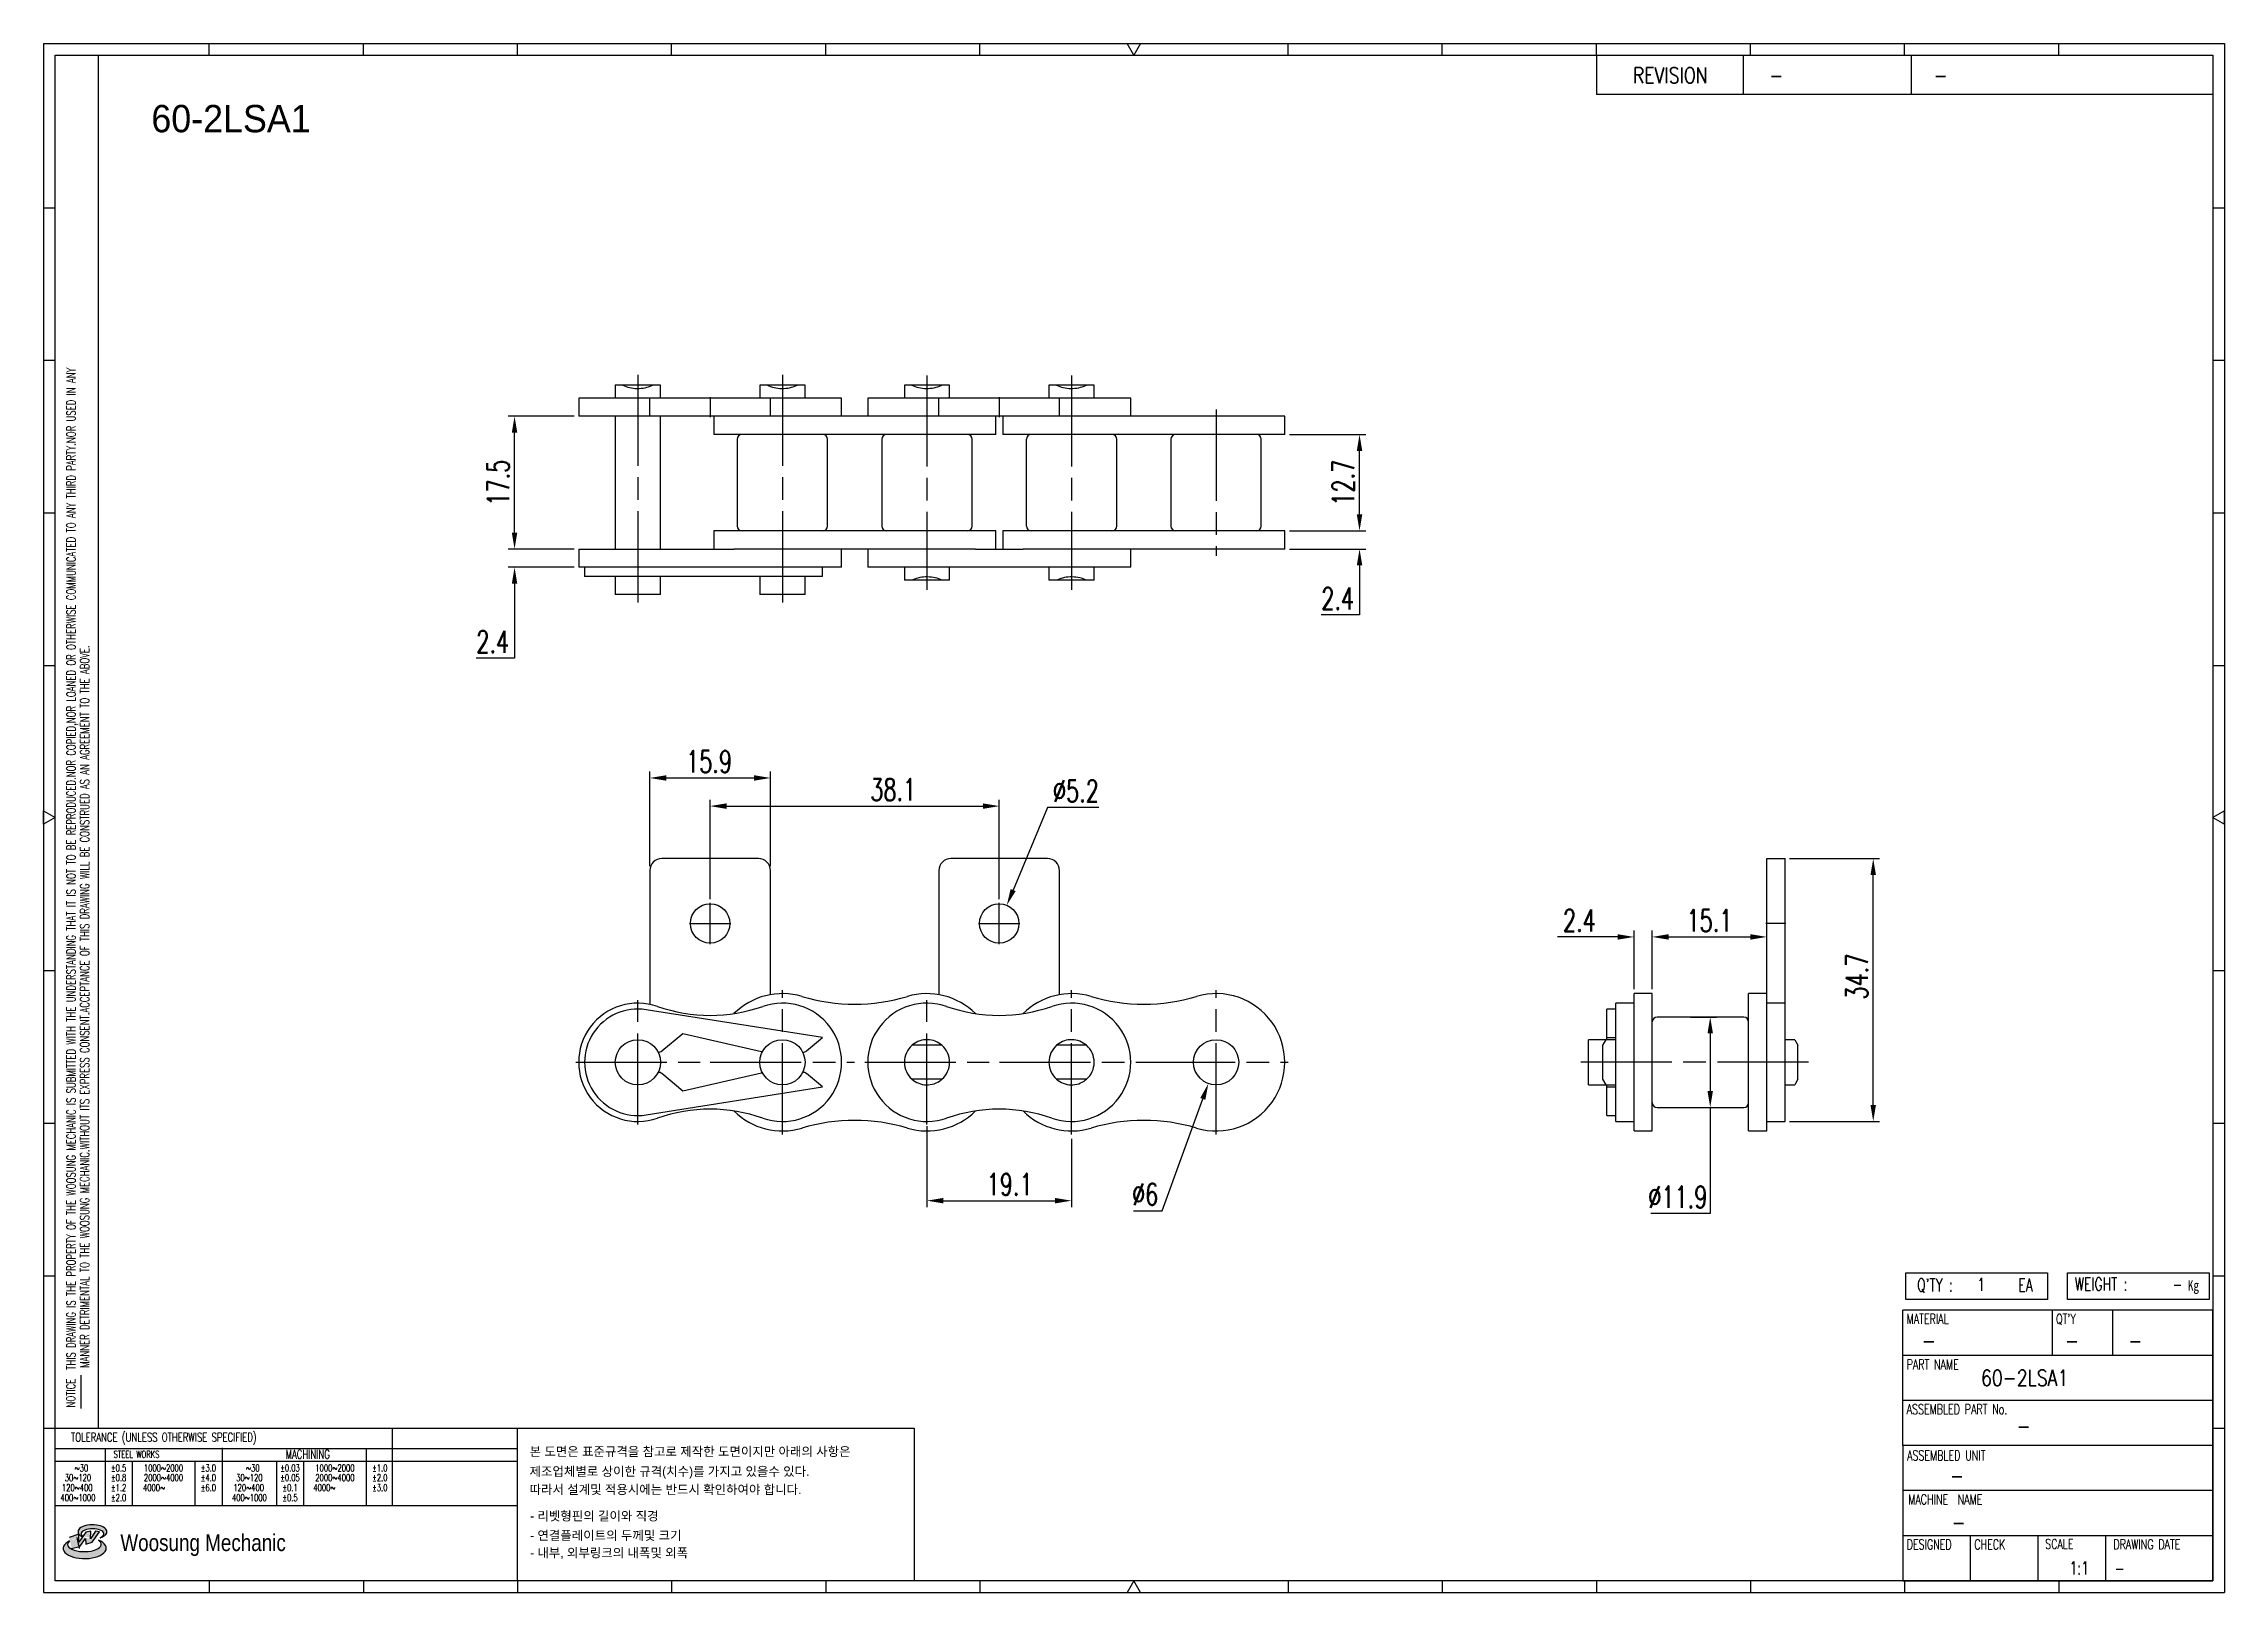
# Model space of a CAD drawing. Header units: millimetres. Extents: x 849 to 1136, y 59 to 263.
import ezdxf
from ezdxf.enums import TextEntityAlignment as Align

# ---------------------------------------------------------------- set-up
doc = ezdxf.new("R2010")
doc.units = ezdxf.units.MM
doc.linetypes.add('AM_ISO08W050', pattern=[18, 12, -1.5, 3, -1.5])
doc.layers.get('Defpoints').update_dxf_attribs({"color": 80})
doc.layers.add('CL1', color=140, linetype='AM_ISO08W050', lineweight=25)
for name, color, linetype in [('S-DIM', 7, 'Continuous'), ('TITLE', 7, 'Continuous'), ('도면레이아웃', 7, 'Continuous')]:
    doc.layers.add(name, color=color, linetype=linetype)
doc.styles.add('HAN', font='ROMANS.shx', dxfattribs={"width": 0.7, "bigfont": 'whgtxt.shx'})
doc.styles.add('HKD_ST2', font='romans.shx', dxfattribs={"width": 0.7, "height": 4, "bigfont": '@extfont2.shx'})
doc.styles.add('HSG', font='SIMPLEX.shx', dxfattribs={"width": 0.7, "bigfont": 'HSG.shx'})
doc.styles.add('MtXpl_', font='Gulim.ttf')
doc.styles.add('SLDTEXTSTYLE4', font='arial.ttf', dxfattribs={"width": 0.8})
doc.dimstyles.new('AP1.2', dxfattribs={"dimscale": 1.2, "dimtxt": 2.4, "dimasz": 1.8, "dimexe": 0.7, "dimexo": 0.5, "dimgap": 0.6, "dimtad": 1, "dimtoh": 1, "dimdec": 1, "dimrnd": 0.01, "dimzin": 9, "dimdsep": 46, "dimtxsty": 'HSG', "dimcen": 0, "dimclrd": 251, "dimclre": 251, "dimclrt": 60, "dimazin": 2, "dimtp": 1, "dimtm": 1, "dimtfac": 0.5, "dimtdec": 1, "dimtofl": 0, "dimtmove": 0, "dimatfit": 3, "dimfxl": 0, "dimtvp": 1, "dimtolj": 2, "dimlwd": -1, "dimlwe": -1, "dimarcsym": 0})

# ---------------------------------------------------------------- blocks, each defined once
blk = doc.blocks.new('MAST')
at = {"layer": '도면레이아웃'}
h = blk.add_hatch(color=10, dxfattribs=at)
h.paths.add_polyline_path([(1.544, 35.177), (1.554, 34.966), (1.779, 35.034), (2.054, 35.422), (1.908, 35.446), (1.728, 35.167), (1.741, 35.439), (1.547, 35.405), (1.292, 35.041), (1.295, 35.33), (0.943, 35.208), (1.03, 34.8), (1.336, 34.885)])
edge = h.paths.add_edge_path()
edge.add_ellipse((1.795, 35.421), major_axis=(-0.53, 0), ratio=0.487785, start_angle=122.36065, end_angle=403.39574)
edge.add_line((1.411, 35.244), (1.419, 35.261))
edge.add_ellipse((1.798, 35.344), major_axis=(-0.423, 0), ratio=0.444396, start_angle=131.58977, end_angle=386.19408, ccw=False)
edge = h.paths.add_edge_path()
edge.add_ellipse((1.512, 34.815), major_axis=(-0.793, 0), ratio=0.480113, start_angle=314.67633, end_angle=590.85213)
edge.add_ellipse((1.501, 34.958), major_axis=(-0.62, 0), ratio=0.43311, start_angle=331.7024, end_angle=574.42495, ccw=False)
at = {"color": 140}
for p, q in [((0, 90.118), (80.15, 90.118)), ((0, 90.118), (0, 33.191)), ((80.15, 90.118), (80.15, 33.191)), ((57.068, 89.693), (57.068, 88.246)), ((62.47, 89.693), (62.47, 88.246)), ((68.635, 89.693), (68.635, 88.246)), ((79.725, 88.246), (57.068, 88.246)), ((68.449, 43.961), (68.449, 44.936)), ((68.449, 44.936), (73.654, 44.936)), ((73.654, 44.936), (73.654, 43.961)), ((74.39, 43.961), (74.39, 44.936)), ((74.39, 44.936), (79.595, 44.936)), ((79.595, 44.936), (79.595, 43.961)), ((68.336, 38.59), (68.336, 43.563)), ((79.725, 43.563), (68.336, 43.563)), ((73.654, 43.961), (68.449, 43.961)), ((73.827, 43.563), (73.827, 41.905)), ((79.595, 43.961), (74.39, 43.961)), ((76.037, 43.563), (76.037, 41.905)), ((79.725, 38.59), (79.725, 43.563)), ((79.725, 41.905), (68.336, 41.905)), ((79.725, 40.248), (68.336, 40.248)), ((68.336, 38.59), (68.336, 33.616)), ((79.725, 38.59), (68.336, 38.59)), ((79.725, 33.616), (79.725, 38.59)), ((79.725, 36.932), (68.336, 36.932)), ((79.725, 35.274), (68.336, 35.274)), ((70.822, 33.616), (70.822, 35.274)), ((73.309, 33.616), (73.309, 35.274)), ((75.796, 33.616), (75.796, 35.274)), ((0, 33.191), (80.15, 33.191)), ((68.336, 33.616), (79.725, 33.616))]:
    blk.add_line(p, q, dxfattribs=at)
for p, q in [((6.089, 89.693), (6.089, 90.118)), ((11.753, 89.693), (11.753, 90.118)), ((17.418, 89.693), (17.418, 90.118)), ((23.082, 89.693), (23.082, 90.118)), ((28.746, 89.693), (28.746, 90.118)), ((34.411, 89.693), (34.411, 90.118)), ((45.739, 89.693), (45.739, 90.118)), ((51.404, 89.693), (51.404, 90.118)), ((57.068, 89.693), (57.068, 90.118)), ((62.732, 89.693), (62.732, 90.118)), ((68.397, 89.693), (68.397, 90.118)), ((74.061, 89.693), (74.061, 90.118)), ((0, 84.085), (0.425, 84.085)), ((79.725, 84.085), (80.15, 84.085)), ((0, 78.478), (0.425, 78.478)), ((79.725, 78.478), (80.15, 78.478)), ((0, 72.87), (0.425, 72.87)), ((79.725, 72.87), (80.15, 72.87)), ((0, 67.262), (0.425, 67.262)), ((79.725, 67.262), (80.15, 67.262)), ((0, 56.047), (0.425, 56.047)), ((79.725, 56.047), (80.15, 56.047)), ((0, 50.439), (0.425, 50.439)), ((79.725, 50.439), (80.15, 50.439)), ((0, 44.832), (0.425, 44.832)), ((79.725, 44.832), (80.15, 44.832)), ((1.377, 39.947), (1.377, 41.174)), ((0, 39.224), (0.425, 39.224)), ((79.725, 39.224), (80.15, 39.224)), ((6.089, 33.616), (6.089, 33.191)), ((11.753, 33.616), (11.753, 33.191)), ((17.418, 33.616), (17.418, 33.191)), ((23.082, 33.616), (23.082, 33.191)), ((28.746, 33.616), (28.746, 33.191)), ((34.411, 33.616), (34.411, 33.191)), ((45.739, 33.616), (45.739, 33.191)), ((51.404, 33.616), (51.404, 33.191)), ((57.068, 33.616), (57.068, 33.191)), ((62.732, 33.616), (62.732, 33.191)), ((68.397, 33.616), (68.397, 33.191)), ((74.061, 33.616), (74.061, 33.191))]:
    blk.add_line(p, q)
at = {"color": 2}
for p, q in [((2.017, 39.224), (2.017, 89.693)), ((0.425, 39.224), (17.418, 39.224)), ((0.425, 38.487), (17.418, 38.487)), ((2.257, 38.487), (2.257, 36.382)), ((6.557, 38.5), (6.557, 36.382)), ((11.857, 38.487), (11.857, 36.382)), ((12.816, 39.224), (12.816, 36.382)), ((17.418, 33.616), (17.418, 39.224)), ((0.425, 38.012), (17.418, 38.012)), ((3.257, 38.012), (3.257, 36.382)), ((5.557, 38.012), (5.557, 36.382)), ((8.557, 38.012), (8.557, 36.382)), ((9.557, 38.026), (9.557, 36.382)), ((0.425, 36.382), (17.418, 36.382))]:
    blk.add_line(p, q, dxfattribs=at)
for points in [[(40.075, 89.693), (39.83, 90.118), (40.32, 90.118)], [(0.425, 61.679), (0, 61.433), (0, 61.924)], [(79.725, 61.679), (80.15, 61.433), (80.15, 61.924)], [(40.075, 33.616), (39.83, 33.191), (40.32, 33.191)]]:
    blk.add_lwpolyline(points, close=True)
at = {"color": 140}
blk.add_lwpolyline([(0.425, 89.693), (79.725, 89.693), (79.725, 33.616), (0.425, 33.616)], close=True, dxfattribs=at)
at = {"layer": '도면레이아웃'}
for p, q in [((1.295, 35.33), (0.943, 35.208)), ((1.547, 35.405), (1.292, 35.041)), ((1.292, 35.041), (1.295, 35.33)), ((1.741, 35.439), (1.547, 35.405)), ((1.908, 35.446), (1.728, 35.167)), ((1.728, 35.167), (1.741, 35.439)), ((1.779, 35.034), (2.054, 35.422)), ((2.054, 35.422), (1.908, 35.446)), ((1.03, 34.8), (1.336, 34.885)), ((1.224, 35.208), (1.311, 34.8)), ((1.224, 35.208), (1.224, 35.208)), ((1.336, 34.885), (1.544, 35.177)), ((1.419, 35.261), (1.411, 35.244)), ((1.544, 35.177), (1.554, 34.966)), ((1.554, 34.966), (1.779, 35.034))]:
    blk.add_line(p, q, dxfattribs=at)
for centre, major_axis, ratio, start_param, end_param in [((1.795, 35.421), (-0.53, 0), 0.487785, 2.135596, 7.040584), ((1.798, 35.344), (-0.423, 0), 0.444396, 2.296675, 6.740358), ((1.512, 34.815), (-0.793, 0), 0.480113, 5.492138, 10.312315), ((1.501, 34.958), (-0.62, 0), 0.43311, 5.789299, 10.025607)]:
    blk.add_ellipse(centre, major_axis=major_axis, ratio=ratio, start_param=start_param, end_param=end_param, dxfattribs=at)
for s, height, style, width, p in [('REVISION', 0.5806, 'HAN', 0.8, (58.415, 88.664)), ('-', 0.581, 'HAN', 0.8, (63.426, 88.664)), ('-', 0.581, 'HAN', 0.8, (69.468, 88.664)), ("Q'TY : ", 0.4746, 'HKD_ST2', 0.7, (68.857, 44.253)), ('1', 0.475, 'HKD_ST2', 0.7, (71.071, 44.275)), ('EA', 0.4746, 'HKD_ST2', 0.7, (72.578, 44.253)), ('WEIGHT : ', 0.4746, 'HKD_ST2', 0.7, (74.65, 44.286)), ('-', 0.581, 'HAN', 0.8, (69.029, 42.157)), ('-', 0.581, 'HAN', 0.8, (74.289, 42.157)), ('-', 0.581, 'HAN', 0.8, (76.623, 42.157)), ('-', 0.581, 'HAN', 0.8, (72.515, 39.013)), ('-', 0.581, 'HAN', 0.8, (70.067, 37.189)), ('-', 0.581, 'HAN', 0.8, (70.126, 35.48)), ('1:1', 0.4746, 'HKD_ST2', 0.7, (74.458, 33.848)), ('-', 0.475, 'HKD_ST2', 0.7, (76.112, 33.837))]:
    blk.add_text(s, height=height, dxfattribs=dict(style=style, width=width)).set_placement(p)
at = {"color": 6, "style": 'HKD_ST2', "width": 0.7}
for s, p in [(' THIS DRAWING IS THE PROPERTY OF THE WOOSUNG MECHANIC IS SUBMITTED WITH THE UNDERSTANDING THAT IT IS NOT TO BE REPRODUCED.NOR COPIED,NOR LOANED OR OTHERWISE COMMUNICATED TO ANY THIRD PARTY.NOR USED IN ANY', (1.173, 41.217)), ('MANNER DETRIMENTAL TO THE WOOSUNG MECHANIC.WITHOUT ITS EXPRESS CONSENT.ACCEPTANCE OF THIS DRAWING WILL BE CONSTRUED AS AN AGREEMENT TO THE ABOVE.', (1.672, 41.447))]:
    blk.add_text(s, height=0.326266, rotation=90, dxfattribs=at).set_placement(p)
at = {"style": 'HKD_ST2', "width": 0.7}
blk.add_text('-', height=0.475, dxfattribs=at).set_placement((78.613, 44.286), align=Align.RIGHT)
at = {"color": 254, "style": 'HKD_ST2', "width": 0.7}
for s, height, p in [('MATERIAL', 0.3651, (68.474, 43.425)), ("QT'Y", 0.3651, (73.965, 43.425)), ('PART NAME', 0.3651, (68.474, 41.756)), ('ASSEMBLED PART No.', 0.36511, (68.474, 40.109)), ('ASSEMBLED UNIT', 0.36511, (68.49, 38.408)), ('MACHINE  NAME', 0.36511, (68.532, 36.794)), ('DESIGNED', 0.3651, (68.474, 35.136)), ('CHECK', 0.3651, (70.961, 35.136)), ('SCALE', 0.3651, (73.566, 35.153)), ('DRAWING DATE', 0.36511, (76.071, 35.141))]:
    blk.add_text(s, height=height, dxfattribs=at).set_placement(p, align=Align.TOP_LEFT)
at = {"style": 'HKD_ST2', "width": 0.7}
blk.add_text('NOTICE', height=0.3263, rotation=90, dxfattribs=at).set_placement((1.163, 39.988))
blk.add_text('TOLERANCE (UNLESS OTHERWISE SPECIFIED)', height=0.32627, dxfattribs=at).set_placement((4.417, 38.896), align=Align.MIDDLE_CENTER)
at = {"color": 4, "style": 'HKD_ST2', "width": 0.7}
for s, height, p in [('%%12630', 0.261, (1.389, 37.762)), ('1000%%1262000', 0.26101, (4.407, 37.762)), ('%%12630', 0.261, (7.689, 37.762)), ('1000%%1262000', 0.26101, (10.707, 37.762)), ('120%%126400', 0.26101, (1.237, 37.045)), ('30%%126120', 0.261, (1.263, 37.411)), ('4000%%126', 0.261, (4.061, 37.045)), ('2000%%1264000', 0.26101, (4.407, 37.411)), ('120%%126400', 0.26101, (7.537, 37.045)), ('30%%126120', 0.261, (7.563, 37.411)), ('4000%%126', 0.261, (10.321, 37.045)), ('2000%%1264000', 0.26101, (10.707, 37.411)), ('400%%1261000', 0.26101, (1.263, 36.67)), ('400%%1261000', 0.26101, (7.563, 36.67))]:
    blk.add_text(s, height=height, dxfattribs=at).set_placement(p, align=Align.MIDDLE_CENTER)
for s, height, p in [('%%P0.5', 0.261, (2.757, 37.762)), ('STEEL WORKS', 0.26101, (3.416, 38.268)), ('%%P3.0', 0.261, (6.057, 37.762)), ('%%P0.03', 0.261, (9.057, 37.762)), ('MACHINING', 0.3263, (9.707, 38.27)), ('%%P1.0', 0.261, (12.357, 37.762)), ('%%P0.8', 0.261, (2.757, 37.411)), ('%%P1.2', 0.261, (2.757, 37.045)), ('%%P4.0', 0.261, (6.057, 37.411)), ('%%P6.0', 0.261, (6.057, 37.045)), ('%%P0.05', 0.261, (9.057, 37.411)), ('%%P0.1', 0.261, (9.057, 37.045)), ('%%P2.0', 0.261, (12.357, 37.411)), ('%%P3.0', 0.261, (12.357, 37.045)), ('%%P2.0', 0.261, (2.757, 36.67)), ('%%P0.5', 0.261, (9.057, 36.67))]:
    blk.add_text(s, height=height, dxfattribs=at).set_placement(p, align=Align.MIDDLE)
at = {"color": 1, "style": 'SLDTEXTSTYLE4', "width": 0.8}
blk.add_text('Woosung Mechanic', height=0.61957, dxfattribs=at).set_placement((2.822, 34.711))
at = {"layer": 'TITLE', "width": 0.8}
blk.add_text('Kg', height=0.3789, dxfattribs=at).set_placement((78.807, 44.286))
blk = doc.blocks.new('*D2')
at = {"layer": 'Defpoints', "color": 0, "transparency": 16777216}
for p in [(1012.31, 198.65), (1022.16, 198.65), (1012.31, 196.25)]:
    blk.add_point(p, dxfattribs=at)
at = {"layer": 'S-DIM', "color": 251, "linetype": 'ByBlock', "transparency": 16777216}
for p, q in [((1022.16, 200.81), (1022.16, 202.97)), ((1012.91, 198.65), (1023, 198.65)), ((1012.91, 196.25), (1023, 196.25)), ((1022.16, 194.09), (1022.16, 187.57)), ((1022.16, 187.57), (1017.12, 187.57))]:
    blk.add_line(p, q, dxfattribs=at)
at = {"layer": 'S-DIM', "color": 251, "transparency": 16777216}
for points in [[(1021.8, 200.81), (1022.52, 200.81), (1022.16, 198.65)], [(1021.8, 194.09), (1022.52, 194.09), (1022.16, 196.25)]]:
    blk.add_solid(points, dxfattribs=at)
at = {"layer": 'S-DIM', "color": 60, "transparency": 16777216, "insert": (1019.28, 189.73), "char_height": 2.88, "attachment_point": 5, "style": 'HSG'}
blk.add_mtext('\\A2;2.4', dxfattribs=at)
blk = doc.blocks.new('*D3')
at = {"layer": 'Defpoints', "color": 0, "transparency": 16777216}
for p in [(1012.31, 211.35), (1022.16, 211.35), (1012.31, 198.65)]:
    blk.add_point(p, dxfattribs=at)
at = {"layer": 'S-DIM', "color": 251, "linetype": 'ByBlock', "transparency": 16777216}
for p, q in [((1012.91, 211.35), (1023, 211.35)), ((1022.16, 200.81), (1022.16, 209.19)), ((1012.91, 198.65), (1023, 198.65))]:
    blk.add_line(p, q, dxfattribs=at)
at = {"layer": 'S-DIM', "color": 251, "transparency": 16777216}
for points in [[(1021.8, 209.19), (1022.52, 209.19), (1022.16, 211.35)], [(1021.8, 200.81), (1022.52, 200.81), (1022.16, 198.65)]]:
    blk.add_solid(points, dxfattribs=at)
at = {"layer": 'S-DIM', "color": 60, "transparency": 16777216, "insert": (1020, 205), "char_height": 2.88, "attachment_point": 5, "rotation": 90, "style": 'HSG'}
blk.add_mtext('\\A2;12.7', dxfattribs=at)
blk = doc.blocks.new('*D4')
at = {"layer": 'Defpoints', "color": 0, "transparency": 16777216}
for p in [(910.81, 196.25), (919.26, 196.25), (919.26, 193.85)]:
    blk.add_point(p, dxfattribs=at)
at = {"layer": 'S-DIM', "color": 251, "linetype": 'ByBlock', "transparency": 16777216}
for p, q in [((910.81, 198.41), (910.81, 200.57)), ((918.66, 196.25), (909.97, 196.25)), ((918.66, 193.85), (909.97, 193.85)), ((910.81, 191.69), (910.81, 181.87)), ((910.81, 181.87), (905.77, 181.87))]:
    blk.add_line(p, q, dxfattribs=at)
at = {"layer": 'S-DIM', "color": 251, "transparency": 16777216}
for points in [[(910.45, 198.41), (911.17, 198.41), (910.81, 196.25)], [(910.45, 191.69), (911.17, 191.69), (910.81, 193.85)]]:
    blk.add_solid(points, dxfattribs=at)
at = {"layer": 'S-DIM', "color": 60, "transparency": 16777216, "insert": (907.93, 184.03), "char_height": 2.88, "attachment_point": 5, "style": 'HSG'}
blk.add_mtext('\\A2;2.4', dxfattribs=at)
blk = doc.blocks.new('*D5')
at = {"layer": 'Defpoints', "color": 0, "transparency": 16777216}
for p in [(910.81, 213.75), (919.26, 213.75), (919.26, 196.25)]:
    blk.add_point(p, dxfattribs=at)
at = {"layer": 'S-DIM', "color": 251, "linetype": 'ByBlock', "transparency": 16777216}
for p, q in [((918.66, 213.75), (909.97, 213.75)), ((910.81, 198.41), (910.81, 211.59)), ((918.66, 196.25), (909.97, 196.25))]:
    blk.add_line(p, q, dxfattribs=at)
at = {"layer": 'S-DIM', "color": 251, "transparency": 16777216}
for points in [[(910.45, 211.59), (911.17, 211.59), (910.81, 213.75)], [(910.45, 198.41), (911.17, 198.41), (910.81, 196.25)]]:
    blk.add_solid(points, dxfattribs=at)
at = {"layer": 'S-DIM', "color": 60, "transparency": 16777216, "insert": (908.65, 205), "char_height": 2.88, "attachment_point": 5, "rotation": 90, "style": 'HSG'}
blk.add_mtext('\\A2;17.5', dxfattribs=at)
blk = doc.blocks.new('*D6')
at = {"layer": 'Defpoints', "color": 0, "transparency": 16777216}
for p in [(944.53, 166.09), (928.63, 153.88), (944.53, 153.88)]:
    blk.add_point(p, dxfattribs=at)
at = {"layer": 'S-DIM', "color": 251, "linetype": 'ByBlock', "transparency": 16777216}
for p, q in [((928.63, 154.48), (928.63, 166.93)), ((944.53, 154.48), (944.53, 166.93)), ((930.79, 166.09), (942.37, 166.09))]:
    blk.add_line(p, q, dxfattribs=at)
at = {"layer": 'S-DIM', "color": 251, "transparency": 16777216}
for points in [[(930.79, 166.45), (930.79, 165.73), (928.63, 166.09)], [(942.37, 166.45), (942.37, 165.73), (944.53, 166.09)]]:
    blk.add_solid(points, dxfattribs=at)
at = {"layer": 'S-DIM', "color": 60, "transparency": 16777216, "insert": (936.44, 168.25), "char_height": 2.88, "attachment_point": 5, "style": 'HSG'}
blk.add_mtext('\\A2;15.9', dxfattribs=at)
blk = doc.blocks.new('*D7')
at = {"layer": 'Defpoints', "color": 0, "transparency": 16777216}
for p in [(974.68, 162.38), (936.58, 149.52), (974.68, 149.52)]:
    blk.add_point(p, dxfattribs=at)
at = {"layer": 'S-DIM', "color": 251, "linetype": 'ByBlock', "transparency": 16777216}
for p, q in [((936.58, 150.12), (936.58, 163.22)), ((938.74, 162.38), (972.52, 162.38)), ((974.68, 150.12), (974.68, 163.22))]:
    blk.add_line(p, q, dxfattribs=at)
at = {"layer": 'S-DIM', "color": 251, "transparency": 16777216}
for points in [[(938.74, 162.74), (938.74, 162.02), (936.58, 162.38)], [(972.52, 162.74), (972.52, 162.02), (974.68, 162.38)]]:
    blk.add_solid(points, dxfattribs=at)
at = {"layer": 'S-DIM', "color": 60, "transparency": 16777216, "insert": (960.71, 164.54), "char_height": 2.88, "attachment_point": 5, "style": 'HSG'}
blk.add_mtext('\\A2;38.1', dxfattribs=at)
blk = doc.blocks.new('*D8')
at = {"layer": 'Defpoints', "color": 0, "transparency": 16777216}
for p in [(975.68, 149.32), (973.68, 144.52)]:
    blk.add_point(p, dxfattribs=at)
at = {"layer": 'S-DIM', "color": 251, "linetype": 'ByBlock', "transparency": 16777216}
for p, q in [((981.04, 162.21), (976.51, 151.32)), ((987.81, 162.21), (981.04, 162.21))]:
    blk.add_line(p, q, dxfattribs=at)
at = {"layer": 'S-DIM', "color": 251, "transparency": 16777216}
blk.add_solid([(976.18, 151.45), (976.84, 151.18), (975.68, 149.32)], dxfattribs=at)
at = {"layer": 'S-DIM', "color": 60, "transparency": 16777216, "insert": (984.78, 164.37), "char_height": 2.88, "attachment_point": 5, "style": 'HSG'}
blk.add_mtext('\\A2;∅5.2', dxfattribs=at)
blk = doc.blocks.new('*D9')
at = {"layer": 'Defpoints', "color": 0, "transparency": 16777216}
for p in [(965.16, 120.82), (984.21, 119.12), (984.21, 110.38)]:
    blk.add_point(p, dxfattribs=at)
at = {"layer": 'S-DIM', "color": 251, "linetype": 'ByBlock', "transparency": 16777216}
for p, q in [((965.16, 120.22), (965.16, 109.54)), ((984.21, 118.52), (984.21, 109.54)), ((967.32, 110.38), (982.05, 110.38))]:
    blk.add_line(p, q, dxfattribs=at)
at = {"layer": 'S-DIM', "color": 251, "transparency": 16777216}
for points in [[(967.32, 110.74), (967.32, 110.02), (965.16, 110.38)], [(982.05, 110.74), (982.05, 110.02), (984.21, 110.38)]]:
    blk.add_solid(points, dxfattribs=at)
at = {"layer": 'S-DIM', "color": 60, "transparency": 16777216, "insert": (976.05, 112.54), "char_height": 2.88, "attachment_point": 5, "style": 'HSG'}
blk.add_mtext('\\A2;19.1', dxfattribs=at)
blk = doc.blocks.new('*D10')
at = {"layer": 'Defpoints', "color": 0, "transparency": 16777216}
for p in [(1004.27, 131.42), (1002.24, 125.82)]:
    blk.add_point(p, dxfattribs=at)
at = {"layer": 'S-DIM', "color": 251, "linetype": 'ByBlock', "transparency": 16777216}
for p, q in [((996.16, 109.06), (1001.5, 123.79)), ((992.37, 109.06), (996.16, 109.06))]:
    blk.add_line(p, q, dxfattribs=at)
at = {"layer": 'S-DIM', "color": 251, "transparency": 16777216}
blk.add_solid([(1001.17, 123.91), (1001.84, 123.67), (1002.24, 125.82)], dxfattribs=at)
at = {"layer": 'S-DIM', "color": 60, "transparency": 16777216, "insert": (993.91, 111.22), "char_height": 2.88, "attachment_point": 5, "style": 'HSG'}
blk.add_mtext('\\A2;∅6', dxfattribs=at)
blk = doc.blocks.new('*D11')
at = {"layer": 'Defpoints', "color": 0, "transparency": 16777216}
for p in [(1065.16, 134.58), (1065.16, 122.67), (1068.37, 122.67)]:
    blk.add_point(p, dxfattribs=at)
at = {"layer": 'S-DIM', "color": 251, "linetype": 'ByBlock', "transparency": 16777216}
for p, q in [((1065.76, 134.58), (1069.21, 134.58)), ((1068.37, 132.42), (1068.37, 124.83)), ((1065.76, 122.67), (1069.21, 122.67)), ((1068.37, 122.67), (1068.37, 108.7)), ((1068.37, 108.7), (1060.54, 108.7))]:
    blk.add_line(p, q, dxfattribs=at)
at = {"layer": 'S-DIM', "color": 251, "transparency": 16777216}
for points in [[(1068.01, 132.42), (1068.73, 132.42), (1068.37, 134.58)], [(1068.01, 124.83), (1068.73, 124.83), (1068.37, 122.67)]]:
    blk.add_solid(points, dxfattribs=at)
at = {"layer": 'S-DIM', "color": 60, "transparency": 16777216, "insert": (1064.1, 110.86), "char_height": 2.88, "attachment_point": 5, "style": 'HSG'}
blk.add_mtext('\\A2;%%c11.9', dxfattribs=at)
blk = doc.blocks.new('*D12')
at = {"layer": 'Defpoints', "color": 0, "transparency": 16777216}
for p in [(1060.73, 145.14), (1058.33, 137.67), (1060.73, 137.67)]:
    blk.add_point(p, dxfattribs=at)
at = {"layer": 'S-DIM', "color": 251, "linetype": 'ByBlock', "transparency": 16777216}
for p, q in [((1056.17, 145.14), (1048.25, 145.14)), ((1058.33, 138.27), (1058.33, 145.98)), ((1060.73, 138.27), (1060.73, 145.98)), ((1062.89, 145.14), (1065.05, 145.14))]:
    blk.add_line(p, q, dxfattribs=at)
at = {"layer": 'S-DIM', "color": 251, "transparency": 16777216}
for points in [[(1056.17, 145.5), (1056.17, 144.78), (1058.33, 145.14)], [(1062.89, 145.5), (1062.89, 144.78), (1060.73, 145.14)]]:
    blk.add_solid(points, dxfattribs=at)
at = {"layer": 'S-DIM', "color": 60, "transparency": 16777216, "insert": (1051.13, 147.3), "char_height": 2.88, "attachment_point": 5, "style": 'HSG'}
blk.add_mtext('\\A2;2.4', dxfattribs=at)
blk = doc.blocks.new('*D13')
at = {"layer": 'Defpoints', "color": 0, "transparency": 16777216}
for p in [(1075.83, 145.14), (1075.83, 145.14), (1060.73, 137.67)]:
    blk.add_point(p, dxfattribs=at)
at = {"layer": 'S-DIM', "color": 251, "linetype": 'ByBlock', "transparency": 16777216}
for p, q in [((1060.73, 138.27), (1060.73, 145.98)), ((1062.89, 145.14), (1073.67, 145.14)), ((1075.83, 145.74), (1075.83, 145.98))]:
    blk.add_line(p, q, dxfattribs=at)
at = {"layer": 'S-DIM', "color": 251, "transparency": 16777216}
for points in [[(1062.89, 145.5), (1062.89, 144.78), (1060.73, 145.14)], [(1073.67, 145.5), (1073.67, 144.78), (1075.83, 145.14)]]:
    blk.add_solid(points, dxfattribs=at)
at = {"layer": 'S-DIM', "color": 60, "transparency": 16777216, "insert": (1068.28, 147.3), "char_height": 2.88, "attachment_point": 5, "style": 'HSG'}
blk.add_mtext('\\A2;15.1', dxfattribs=at)
blk = doc.blocks.new('*D14')
at = {"layer": 'Defpoints', "color": 0, "transparency": 16777216}
for p in [(1078.23, 155.47), (1089.85, 155.47), (1078.23, 120.82)]:
    blk.add_point(p, dxfattribs=at)
at = {"layer": 'S-DIM', "color": 251, "linetype": 'ByBlock', "transparency": 16777216}
for p, q in [((1078.83, 155.47), (1090.69, 155.47)), ((1089.85, 122.98), (1089.85, 153.31)), ((1078.83, 120.82), (1090.69, 120.82))]:
    blk.add_line(p, q, dxfattribs=at)
at = {"layer": 'S-DIM', "color": 251, "transparency": 16777216}
for points in [[(1089.49, 153.31), (1090.21, 153.31), (1089.85, 155.47)], [(1089.49, 122.98), (1090.21, 122.98), (1089.85, 120.82)]]:
    blk.add_solid(points, dxfattribs=at)
at = {"layer": 'S-DIM', "color": 60, "transparency": 16777216, "insert": (1087.69, 139.91), "char_height": 2.88, "attachment_point": 5, "rotation": 90, "style": 'HSG'}
blk.add_mtext('\\A2;34.7', dxfattribs=at)

msp = doc.modelspace()

# ---------------------------------------------------------------- linework, layer by layer
for p, q in [((953.91, 216.15), (919.26, 216.15)), ((919.26, 216.15), (919.26, 213.75)), ((924.08, 217.85), (924.08, 216.15)), ((930.04, 217.85), (924.08, 217.85)), ((928.63, 213.75), (928.63, 216.15)), ((930.04, 216.15), (930.04, 217.85)), ((949.09, 217.85), (943.13, 217.85)), ((943.13, 217.85), (943.13, 216.15)), ((944.53, 213.75), (944.53, 216.15)), ((949.09, 216.15), (949.09, 217.85)), ((953.91, 213.75), (953.91, 216.15)), ((992.01, 216.15), (957.36, 216.15)), ((957.36, 216.15), (957.36, 213.75)), ((968.14, 217.85), (962.18, 217.85)), ((962.18, 217.85), (962.18, 216.15)), ((966.73, 213.75), (966.73, 216.15)), ((968.14, 216.15), (968.14, 217.85)), ((981.23, 217.85), (981.23, 216.15)), ((987.19, 217.85), (981.23, 217.85)), ((982.63, 213.75), (982.63, 216.15)), ((987.19, 216.15), (987.19, 217.85)), ((992.01, 213.75), (992.01, 216.15)), ((944.53, 213.75), (919.26, 213.75)), ((924.08, 213.75), (924.08, 196.25)), ((930.04, 196.25), (930.04, 213.75)), ((937.06, 213.75), (937.06, 211.35)), ((966.73, 213.75), (944.53, 213.75)), ((982.63, 213.75), (966.73, 213.75)), ((974.21, 211.35), (974.21, 213.75)), ((975.16, 213.75), (975.16, 211.35)), ((1012.31, 213.75), (982.63, 213.75)), ((1012.31, 211.35), (1012.31, 213.75)), ((974.21, 211.35), (937.06, 211.35)), ((940.15, 210.72), (940.15, 199.29)), ((952.06, 199.29), (952.06, 210.72)), ((959.2, 210.72), (959.2, 199.29)), ((971.11, 199.29), (971.11, 210.72)), ((1012.31, 211.35), (975.16, 211.35)), ((978.25, 210.72), (978.25, 199.29)), ((990.16, 199.29), (990.16, 210.72)), ((997.3, 210.72), (997.3, 199.29)), ((1009.21, 199.29), (1009.21, 210.72)), ((937.06, 198.65), (937.06, 196.25)), ((974.21, 198.65), (937.06, 198.65)), ((974.21, 196.25), (974.21, 198.65)), ((975.16, 198.65), (975.16, 196.25)), ((1012.31, 198.65), (975.16, 198.65)), ((1012.31, 196.25), (1012.31, 198.65)), ((919.26, 196.25), (939.72, 196.25)), ((919.26, 196.25), (919.26, 193.85)), ((971.54, 196.25), (939.72, 196.25)), ((953.91, 193.85), (953.91, 196.25)), ((957.36, 196.25), (957.36, 193.85)), ((971.54, 196.25), (977.82, 196.25)), ((1012.31, 196.25), (977.82, 196.25)), ((992.01, 193.85), (992.01, 196.25)), ((953.91, 193.85), (919.26, 193.85)), ((920.04, 193.85), (920.04, 192.65)), ((951.38, 192.65), (920.04, 192.65)), ((924.08, 192.65), (924.08, 190.25)), ((930.04, 190.25), (930.04, 192.65)), ((943.13, 192.65), (943.13, 190.25)), ((949.09, 190.25), (949.09, 192.65)), ((951.38, 192.65), (951.38, 193.85)), ((992.01, 193.85), (957.36, 193.85)), ((962.18, 193.85), (962.18, 192.15)), ((968.14, 192.15), (968.14, 193.85)), ((981.23, 193.85), (981.23, 192.15)), ((987.19, 192.15), (987.19, 193.85)), ((930.04, 190.25), (924.08, 190.25)), ((949.09, 190.25), (943.13, 190.25)), ((968.14, 192.15), (962.18, 192.15)), ((987.19, 192.15), (981.23, 192.15)), ((942.94, 155.47), (930.22, 155.47)), ((981.04, 155.47), (968.32, 155.47)), ((1075.83, 137.67), (1075.83, 155.47)), ((1075.83, 155.47), (1078.23, 155.47)), ((1078.23, 120.82), (1078.23, 155.47)), ((928.63, 153.88), (928.63, 136.26)), ((944.53, 137.53), (944.53, 153.88)), ((966.73, 153.88), (966.73, 137.53)), ((982.63, 137.53), (982.63, 153.88)), ((951.38, 131.88), (928.15, 135.55)), ((1055.93, 135.64), (1054.73, 135.64)), ((1054.73, 131.6), (1054.73, 135.64)), ((1058.33, 136.42), (1055.93, 136.42)), ((1055.93, 120.82), (1055.93, 136.42)), ((1060.73, 137.67), (1058.33, 137.67)), ((1058.33, 119.57), (1058.33, 137.67)), ((1060.73, 119.57), (1060.73, 137.67)), ((1075.83, 137.67), (1073.43, 137.67)), ((1073.43, 119.57), (1073.43, 137.67)), ((1075.83, 119.57), (1075.83, 137.67)), ((1078.23, 136.42), (1075.83, 136.42)), ((930.24, 130.12), (932.97, 132.41)), ((932.97, 132.41), (943.33, 130.05)), ((1072.8, 134.58), (1061.37, 134.58)), ((949.29, 130.12), (951.38, 131.88)), ((967.13, 130.86), (963.18, 130.86)), ((986.18, 130.86), (982.23, 130.86)), ((1052.33, 125.64), (1052.33, 131.6)), ((1054.66, 131.6), (1052.33, 131.6)), ((1054.23, 130.86), (1054.66, 131.6)), ((1054.23, 126.39), (1054.23, 130.86)), ((1055.93, 131.6), (1054.66, 131.6)), ((1054.73, 131.88), (1055.93, 131.88)), ((1079.5, 131.6), (1078.23, 131.6)), ((1079.5, 131.6), (1079.93, 130.86)), ((1079.93, 126.39), (1079.93, 130.86)), ((932.97, 124.83), (930.24, 127.12)), ((943.33, 127.19), (932.97, 124.83)), ((951.38, 125.37), (949.29, 127.12)), ((928.15, 121.69), (951.38, 125.37)), ((967.13, 126.39), (963.18, 126.39)), ((986.18, 126.39), (982.23, 126.39)), ((1052.33, 125.64), (1054.66, 125.64)), ((1054.66, 125.64), (1054.23, 126.39)), ((1054.66, 125.64), (1055.93, 125.64)), ((1054.73, 121.6), (1054.73, 125.64)), ((1054.73, 125.37), (1055.93, 125.37)), ((1078.23, 125.64), (1079.5, 125.64)), ((1079.93, 126.39), (1079.5, 125.64)), ((1054.73, 121.6), (1055.93, 121.6)), ((1055.93, 120.82), (1058.33, 120.82)), ((1061.37, 122.67), (1072.8, 122.67)), ((1075.83, 120.82), (1078.23, 120.82)), ((1058.33, 119.57), (1060.73, 119.57)), ((1073.43, 119.57), (1075.83, 119.57))]:
    msp.add_line(p, q)
for points in [[(925.08, 217.85), (925.29, 217.76), (925.5, 217.68), (925.73, 217.6), (925.97, 217.54), (926.21, 217.49), (926.47, 217.46), (926.72, 217.43), (926.98, 217.42), (927.24, 217.43), (927.5, 217.44), (927.76, 217.47), (928.01, 217.51), (928.25, 217.57), (928.48, 217.63), (928.7, 217.71), (928.91, 217.8), (929.03, 217.85)], [(944.13, 217.85), (944.34, 217.76), (944.55, 217.68), (944.78, 217.6), (945.02, 217.54), (945.26, 217.49), (945.52, 217.46), (945.77, 217.43), (946.03, 217.42), (946.29, 217.43), (946.55, 217.44), (946.81, 217.47), (947.06, 217.51), (947.3, 217.57), (947.53, 217.63), (947.75, 217.71), (947.96, 217.8), (948.08, 217.85)], [(963.18, 217.85), (963.39, 217.76), (963.6, 217.68), (963.83, 217.6), (964.07, 217.54), (964.31, 217.49), (964.57, 217.46), (964.82, 217.43), (965.08, 217.42), (965.34, 217.43), (965.6, 217.44), (965.86, 217.47), (966.11, 217.51), (966.35, 217.57), (966.58, 217.63), (966.8, 217.71), (967.01, 217.8), (967.13, 217.85)], [(982.23, 217.85), (982.44, 217.76), (982.65, 217.68), (982.88, 217.6), (983.12, 217.54), (983.36, 217.49), (983.62, 217.46), (983.87, 217.43), (984.13, 217.42), (984.39, 217.43), (984.65, 217.44), (984.91, 217.47), (985.16, 217.51), (985.4, 217.57), (985.63, 217.63), (985.85, 217.71), (986.06, 217.8), (986.18, 217.85)], [(967.13, 192.15), (966.92, 192.25), (966.71, 192.33), (966.48, 192.4), (966.24, 192.46), (966, 192.51), (965.74, 192.55), (965.49, 192.57), (965.23, 192.58), (964.97, 192.58), (964.71, 192.56), (964.46, 192.53), (964.21, 192.49), (963.96, 192.44), (963.73, 192.37), (963.51, 192.3), (963.3, 192.21), (963.18, 192.15)], [(986.18, 192.15), (985.97, 192.25), (985.76, 192.33), (985.53, 192.4), (985.29, 192.46), (985.05, 192.51), (984.79, 192.55), (984.54, 192.57), (984.28, 192.58), (984.02, 192.58), (983.76, 192.56), (983.51, 192.53), (983.26, 192.49), (983.01, 192.44), (982.78, 192.37), (982.56, 192.3), (982.35, 192.21), (982.23, 192.15)], [(967.13, 130.86), (966.92, 131.02), (966.71, 131.16), (966.48, 131.29), (966.24, 131.4), (966, 131.48), (965.74, 131.54), (965.49, 131.58), (965.23, 131.6), (964.97, 131.59), (964.71, 131.57), (964.46, 131.52), (964.21, 131.45), (963.96, 131.35), (963.73, 131.24), (963.51, 131.1), (963.3, 130.95), (963.18, 130.86)], [(986.18, 130.86), (985.97, 131.02), (985.76, 131.16), (985.53, 131.29), (985.29, 131.4), (985.05, 131.48), (984.79, 131.54), (984.54, 131.58), (984.28, 131.6), (984.02, 131.59), (983.76, 131.57), (983.51, 131.52), (983.26, 131.45), (983.01, 131.35), (982.78, 131.24), (982.56, 131.1), (982.35, 130.95), (982.23, 130.86)], [(963.18, 126.39), (963.39, 126.22), (963.6, 126.08), (963.83, 125.95), (964.07, 125.85), (964.31, 125.76), (964.57, 125.7), (964.82, 125.66), (965.08, 125.64), (965.34, 125.65), (965.6, 125.67), (965.86, 125.72), (966.11, 125.8), (966.35, 125.89), (966.58, 126), (966.8, 126.14), (967.01, 126.29), (967.13, 126.39)], [(982.23, 126.39), (982.44, 126.22), (982.65, 126.08), (982.88, 125.95), (983.12, 125.85), (983.36, 125.76), (983.62, 125.7), (983.87, 125.66), (984.13, 125.64), (984.39, 125.65), (984.65, 125.67), (984.91, 125.72), (985.16, 125.8), (985.4, 125.89), (985.63, 126), (985.85, 126.14), (986.06, 126.29), (986.18, 126.39)]]:
    msp.add_lwpolyline(points)
at = {"color": 140}
msp.add_lwpolyline([(911.2, 80.39), (963.48, 80.39), (963.48, 60.28), (911.2, 60.28)], close=True, dxfattribs=at)
for centre, radius in [((936.58, 146.92), 2.6), ((974.68, 146.92), 2.6), ((927.06, 128.62), 2.98), ((946.11, 128.62), 2.98), ((1003.26, 128.62), 2.98)]:
    msp.add_circle(centre, radius)
for centre, radius, start, end in [((940.79, 210.72), 0.635, 90, 180), ((951.43, 210.72), 0.635, 0, 90), ((959.84, 210.72), 0.635, 90, 180), ((970.48, 210.72), 0.635, 0, 90), ((978.89, 210.72), 0.635, 90, 180), ((989.53, 210.72), 0.635, 0, 90), ((997.94, 210.72), 0.635, 90, 180), ((1008.58, 210.72), 0.635, 0, 90), ((940.79, 199.29), 0.635, 180, 270), ((951.43, 199.29), 0.635, 270, 0), ((959.84, 199.29), 0.635, 180, 270), ((970.48, 199.29), 0.635, 270, 0), ((978.89, 199.29), 0.635, 180, 270), ((989.53, 199.29), 0.635, 270, 0), ((997.94, 199.29), 0.635, 180, 270), ((1008.58, 199.29), 0.635, 270, 0), ((930.22, 153.88), 1.59, 90, 180), ((942.94, 153.88), 1.59, 0, 90), ((968.32, 153.88), 1.59, 90, 180), ((981.04, 153.88), 1.59, 0, 90), ((927.06, 128.62), 7.8, 70.6253, 289.3747), ((927.06, 128.62), 7.02, 81, 279), ((936.58, 155.71), 20.91, 250.6253, 289.3747), ((946.11, 128.62), 9.05, 73.423, 134.8983), ((946.11, 128.62), 7.8, 250.6253, 109.3747), ((955.63, 160.62), 24.34, 253.423, 286.577), ((965.16, 128.62), 7.8, 70.6253, 289.3747), ((965.16, 128.62), 9.05, 45.1017, 106.577), ((974.68, 155.71), 20.91, 250.6253, 289.3747), ((984.21, 128.62), 9.05, 73.423, 134.8983), ((984.21, 128.62), 7.8, 250.6253, 109.3747), ((993.73, 160.62), 24.34, 253.423, 286.577), ((1003.26, 128.62), 9.05, 253.423, 106.577), ((1061.37, 133.94), 0.635, 90, 180), ((1072.8, 133.94), 0.635, 0, 90), ((929.74, 130.72), 0.78, 269.5284, 310), ((943.5, 130.81), 0.78, 257.1611, 268.4913), ((948.79, 130.72), 0.78, 269.5284, 310), ((965.16, 128.62), 2.98, 131.4096, 228.5904), ((965.16, 128.62), 2.98, 311.4096, 48.5904), ((984.21, 128.62), 2.98, 131.4096, 228.5904), ((984.21, 128.62), 2.98, 311.4096, 48.5904), ((929.74, 126.52), 0.78, 50, 90.4716), ((943.5, 126.43), 0.78, 91.5087, 102.8389), ((948.79, 126.52), 0.78, 50, 90.4716), ((936.58, 101.53), 20.91, 70.6253, 109.3747), ((946.11, 128.62), 9.05, 225.1017, 286.577), ((955.63, 96.62), 24.34, 73.423, 106.577), ((965.16, 128.62), 9.05, 253.423, 314.8983), ((974.68, 101.53), 20.91, 70.6253, 109.3747), ((984.21, 128.62), 9.05, 225.1017, 286.577), ((993.73, 96.62), 24.34, 73.423, 106.577), ((1061.37, 123.3), 0.635, 180, 270), ((1072.8, 123.3), 0.635, 270, 0)]:
    msp.add_arc(centre, radius, start, end)
at = {"layer": 'CL1'}
for p, q in [((927.06, 219.23), (927.06, 188.87)), ((946.11, 219.23), (946.11, 188.87)), ((965.16, 219.14), (965.16, 190.87)), ((984.21, 219.14), (984.21, 190.87)), ((936.58, 216.27), (936.58, 213.63)), ((974.68, 216.27), (974.68, 213.63)), ((1003.26, 214.63), (1003.26, 195.38)), ((936.58, 144.19), (936.58, 149.65)), ((974.68, 144.19), (974.68, 149.65)), ((933.85, 146.92), (939.31, 146.92)), ((971.95, 146.92), (977.41, 146.92)), ((1078.35, 146.92), (1075.71, 146.92)), ((946.11, 119.12), (946.11, 138.12)), ((984.21, 119.12), (984.21, 138.12)), ((1003.26, 119.12), (1003.26, 138.12)), ((927.06, 120.43), (927.06, 136.81)), ((965.16, 120.43), (965.16, 136.81)), ((918.87, 128.62), (935.25, 128.62)), ((936.6, 128.62), (955.61, 128.62)), ((956.97, 128.62), (973.35, 128.62)), ((974.7, 128.62), (993.71, 128.62)), ((993.75, 128.62), (1012.76, 128.62)), ((1081.31, 128.62), (1050.95, 128.62))]:
    msp.add_line(p, q, dxfattribs=at)

# ---------------------------------------------------------------- block references
at = {"color": 140, "xscale": 3.58543268160129, "yscale": 3.58543268160129, "zscale": 3.58543268160129}
msp.add_blockref('MAST', (848.75, -60.25), dxfattribs=at)

# ---------------------------------------------------------------- texts
at = {"color": 254, "style": 'MtXpl_'}
msp.add_text('60-2LSA1', height=3.608, dxfattribs=at).set_placement((862.95, 251.18))
at = {"style": 'HAN', "width": 0.8}
msp.add_text('60-2LSA1', height=2.082, dxfattribs=at).set_placement((1104.06, 85.99))
at = {"color": 140, "style": 'MtXpl_'}
for s, p in [('본 도면은 표준규격을 참고로 제작한 도면이지만 아래의 사항은', (912.79, 76.73)), ('제조업체별로 상이한 규격(치수)를 가지고 있을수 있다.', (912.79, 74.11)), ('따라서 설계및 적용시에는 반드시 확인하여야 합니다.', (912.79, 71.72)), ('- 리벳형핀의 길이와 직경', (912.86, 68.23)), ('- 연결플레이트의 두께및 크기', (912.86, 65.67)), ('- 내부, 외부링크의 내폭및 외폭', (912.86, 63.38))]:
    msp.add_text(s, height=1.2027, dxfattribs=at).set_placement(p)

# ---------------------------------------------------------------- dimensions: what is measured, and where the dimension line sits
at = {"layer": 'S-DIM'}
for base, p1, p2, picture, middle in [((910.81, 213.75), (919.26, 196.25), (919.26, 213.75), '*D5', (908.65, 205)), ((1022.16, 211.35), (1012.31, 198.65), (1012.31, 211.35), '*D3', (1020, 205))]:
    dim = msp.add_linear_dim(base=base, p1=p1, p2=p2, angle=90, dimstyle='AP1.2', override={"dimtmove": 1}, dxfattribs=at)
    dim.commit()
    dim.dimension.update_dxf_attribs({"geometry": picture, "text_midpoint": middle})
for base, p1, p2, picture, middle in [((1022.16, 198.65), (1012.31, 196.25), (1012.31, 198.65), '*D2', (1019.28, 187.57)), ((910.81, 196.25), (919.26, 193.85), (919.26, 196.25), '*D4', (907.93, 181.87)), ((1089.8541384, 155.47073397), (1078.23325919, 120.82073397), (1078.23325919, 155.47073397), '*D14', (1089.8541384, 139.91083061))]:
    dim = msp.add_linear_dim(base=base, p1=p1, p2=p2, angle=90, dimstyle='AP1.2', dxfattribs=at)
    dim.commit()
    dim.dimension.update_dxf_attribs({"geometry": picture, "text_midpoint": middle, "dimtype": 128})
for base, p1, p2, picture, middle in [((944.53, 166.09), (928.63, 153.88), (944.53, 153.88), '*D6', (936.44, 166.09)), ((974.68, 162.38), (936.58, 149.52), (974.68, 149.52), '*D7', (960.71, 162.38)), ((1060.73, 145.14), (1058.33, 137.67), (1060.73, 137.67), '*D12', (1051.13, 145.14)), ((984.2053468, 110.38396124), (965.1553468, 120.82073397), (984.2053468, 119.11823397), '*D9', (976.05335851, 110.38396124))]:
    dim = msp.add_linear_dim(base=base, p1=p1, p2=p2, dimstyle='AP1.2', dxfattribs=at)
    dim.commit()
    dim.dimension.update_dxf_attribs({"geometry": picture, "text_midpoint": middle, "dimtype": 128})
for p1, p2, picture, middle in [((973.68, 144.52), (975.68, 149.32), '*D8', (984.78, 162.21)), ((1004.27, 131.42), (1002.24, 125.82), '*D10', (993.91, 109.06))]:
    dim = msp.add_diameter_dim_2p(p1=p1, p2=p2, dimstyle='AP1.2', dxfattribs=at)
    dim.commit()
    dim.dimension.update_dxf_attribs({"geometry": picture, "text_midpoint": middle, "dimtype": 131})
dim = msp.add_linear_dim(base=(1075.83, 145.14), p1=(1060.73, 137.67), p2=(1075.83, 145.14), dimstyle='AP1.2', override={"dimtmove": 1}, dxfattribs=at)
dim.commit()
dim.dimension.update_dxf_attribs({"geometry": '*D13', "text_midpoint": (1068.28, 147.3)})
dim = msp.add_linear_dim(base=(1068.37, 122.67), p1=(1065.16, 134.58), p2=(1065.16, 122.67), angle=90, text='%%c<>', dimstyle='AP1.2', dxfattribs=at)
dim.commit()
dim.dimension.update_dxf_attribs({"geometry": '*D11', "text_midpoint": (1064.1, 108.7), "dimtype": 128})

doc.saveas('drawing.dxf')
